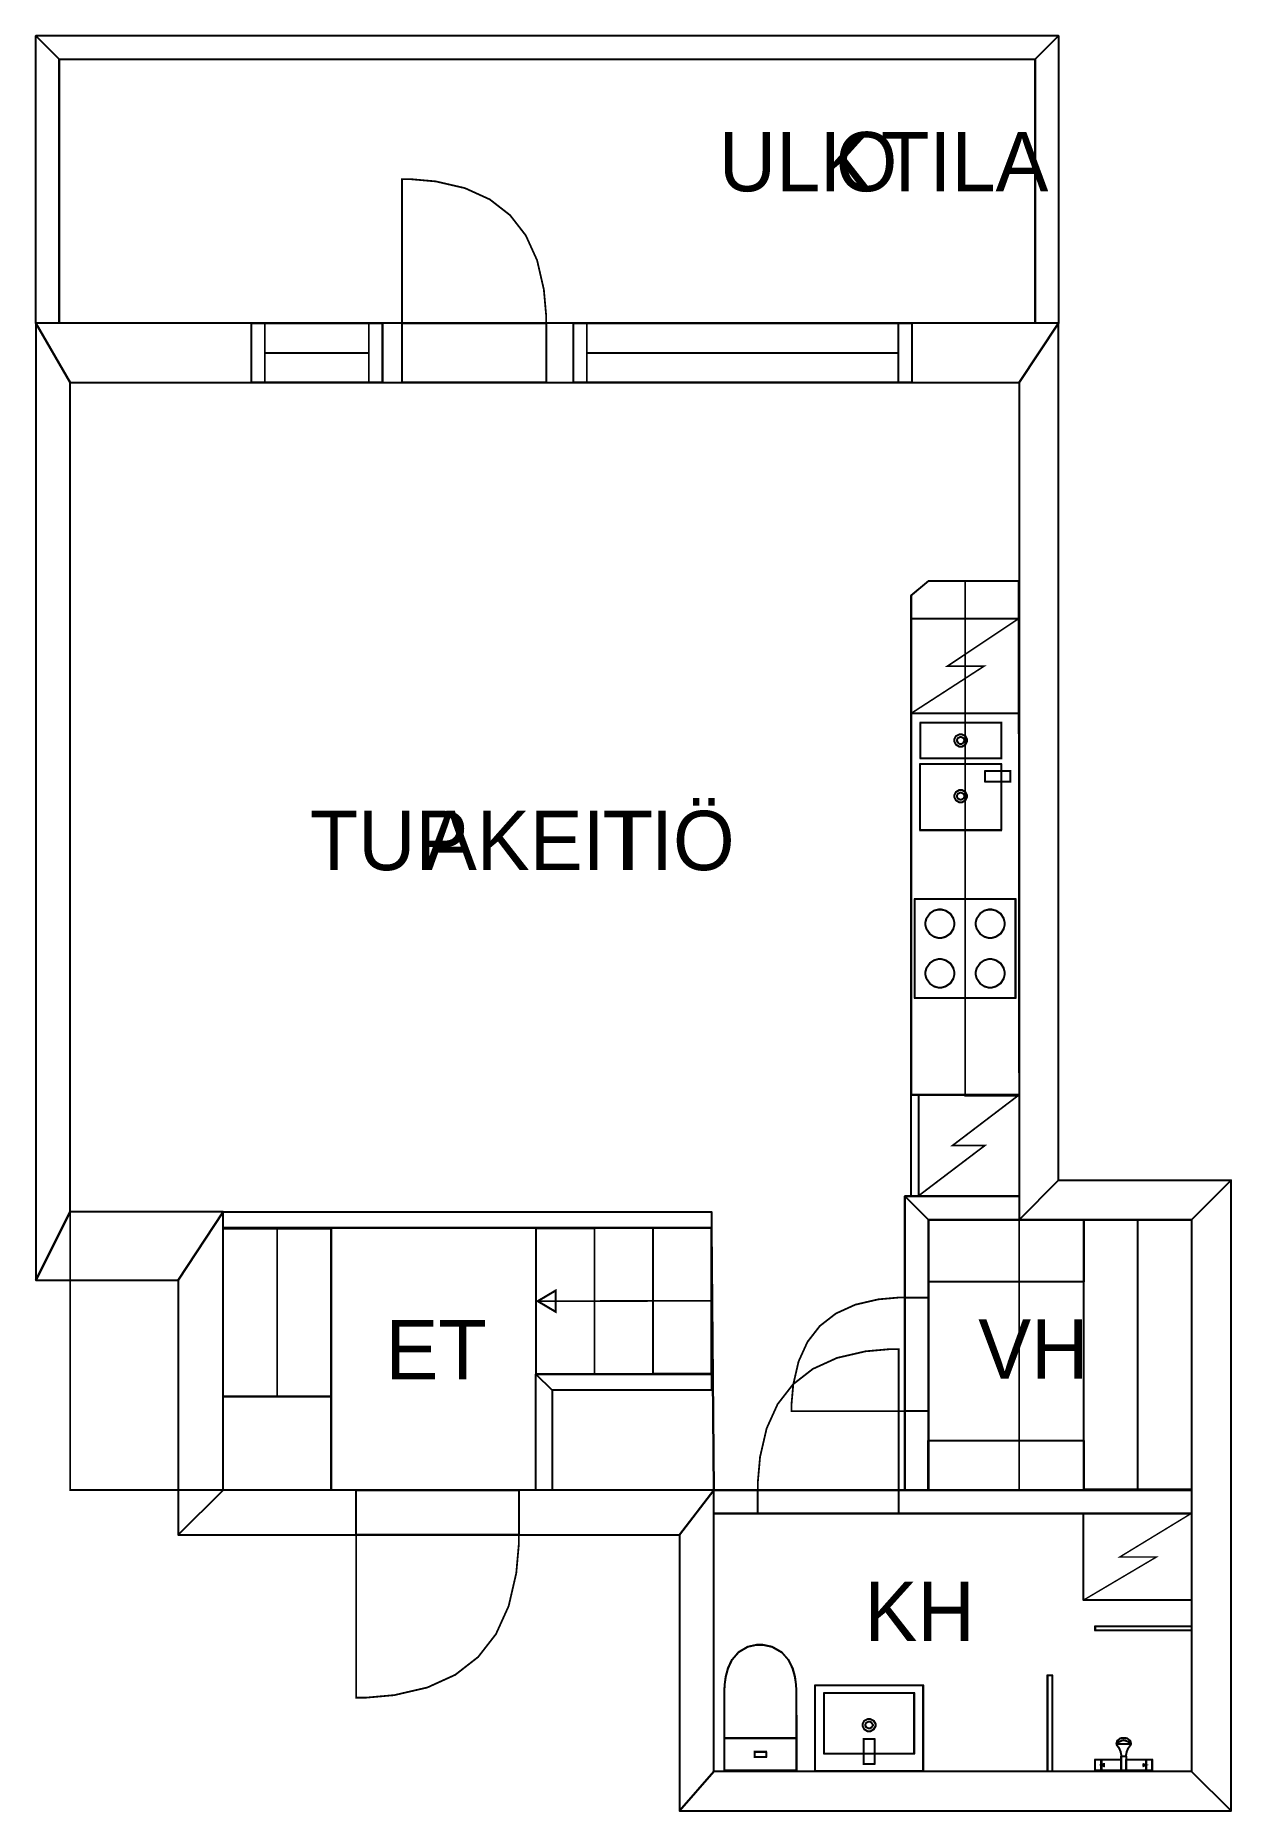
# Model space of a CAD drawing. Extents: x 0.3 to 7.3, y 0 to 10.3.
import ezdxf

# ---------------------------------------------------------------- set-up
doc = ezdxf.new("R2010")
doc.units = 0
doc.layers.get('0').update_dxf_attribs({"linetype": 'CONTINUOUS'})

msp = doc.modelspace()

# ---------------------------------------------------------------- linework, layer by layer
at = {"color": 0}
for points, const_width in [([(0.462294, 10.1583), (6.12061, 10.1583), (6.25603, 10.2937), (0.326878, 10.2937), (0.462294, 10.1583)], 0.002083), ([(0.326878, 8.62869), (0.326878, 10.2937), (0.462294, 10.1583), (0.462294, 8.62869), (0.326878, 8.62869)], 0.002083), ([(6.25603, 10.2937), (6.25603, 8.62869), (6.12061, 8.62869), (6.12061, 10.1583), (6.25603, 10.2937)], 0.002083), ([(0.462294, 10.1583), (6.12061, 10.1583), (6.12061, 8.62869), (0.462294, 8.62869), (0.462294, 10.1583)], 0.002083), ([(3.28467, 8.62869), (3.28467, 8.67768), (3.2716, 8.82449), (3.23242, 8.99414), (3.16715, 9.13769), (3.07585, 9.25515), (2.95833, 9.34651), (2.81478, 9.41178), (2.64513, 9.45096), (2.49832, 9.46397), (2.44937, 9.46397), (2.44937, 8.62869), (3.28467, 8.62869)], 0.010417), ([(6.25603, 8.62869), (0.326878, 8.62869), (0.524794, 8.28494), (6.02686, 8.28494), (6.25603, 8.62869)], 0.002083), ([(0.326878, 8.62869), (0.326878, 3.08524), (0.524794, 3.48107), (0.524794, 8.28494), (0.326878, 8.62869)], 0.002083), ([(1.57607, 8.62869), (2.33539, 8.62869), (2.33539, 8.28494), (1.57607, 8.28494), (1.57607, 8.62869)], 0.010417), ([(1.57607, 8.62869), (2.33539, 8.62869), (2.33539, 8.28494), (1.57607, 8.28494), (1.57607, 8.62869)], 0.010417), ([(2.44937, 8.62869), (3.28467, 8.62869), (3.28467, 8.28494), (2.44937, 8.28494), (2.44937, 8.62869)], 0.010417), ([(2.44937, 8.62869), (3.28467, 8.62869), (3.28467, 8.28494), (2.44937, 8.28494), (2.44937, 8.62869)], 0.010417), ([(3.44282, 8.62869), (5.40457, 8.62869), (5.40457, 8.28494), (3.44282, 8.28494), (3.44282, 8.62869)], 0.010417), ([(3.44282, 8.62869), (5.40457, 8.62869), (5.40457, 8.28494), (3.44282, 8.28494), (3.44282, 8.62869)], 0.010417), ([(6.25603, 3.66439), (6.25603, 8.62869), (6.02686, 8.28494), (6.02686, 3.43522), (6.25603, 3.66439)], 0.002083), ([(6.02686, 4.15842), (5.40186, 4.15842), (5.40186, 7.05208), (5.50288, 7.13687), (6.02393, 7.13687), (6.02686, 4.15842)], 0.010417), ([(5.71436, 7.13687), (5.71436, 4.15397), (6.02686, 4.15397), (6.02686, 7.13687), (5.71436, 7.13687)], 0.010417), ([(5.40186, 6.91932), (5.40186, 6.36822), (6.02686, 6.36822), (6.02686, 6.91932), (5.40186, 6.91932)], 0.009185), ([(5.45497, 6.31614), (5.45497, 6.10781), (5.92372, 6.10781), (5.92372, 6.31614), (5.45497, 6.31614)], 0.010417), ([(5.68832, 6.17551), (5.68186, 6.17551), (5.66249, 6.18619), (5.65186, 6.20557), (5.65186, 6.21197), (5.65186, 6.21843), (5.66249, 6.23779), (5.68186, 6.24843), (5.68832, 6.24843), (5.69472, 6.24843), (5.71408, 6.23779), (5.72478, 6.21843), (5.72478, 6.21197), (5.72478, 6.20557), (5.71408, 6.18619), (5.69472, 6.17551), (5.68832, 6.17551)], 0.008333), ([(5.68832, 6.19114), (5.68463, 6.19114), (5.67356, 6.19726), (5.66749, 6.20833), (5.66749, 6.21197), (5.66749, 6.21565), (5.67356, 6.22672), (5.68463, 6.23281), (5.68832, 6.23281), (5.69194, 6.23281), (5.70301, 6.22672), (5.70915, 6.21565), (5.70915, 6.21197), (5.70915, 6.20833), (5.70301, 6.19726), (5.69194, 6.19114), (5.68832, 6.19114)], 0.008333), ([(5.45394, 6.07656), (5.45394, 5.69114), (5.92269, 5.69114), (5.92269, 6.07656), (5.45394, 6.07656)], 0.010417), ([(5.82997, 6.03489), (5.82997, 5.97239), (5.97581, 5.97239), (5.97581, 6.03489), (5.82997, 6.03489)], 0.010417), ([(5.68832, 5.8526), (5.68186, 5.8526), (5.66249, 5.86328), (5.65186, 5.88265), (5.65186, 5.88906), (5.65186, 5.89551), (5.66249, 5.91488), (5.68186, 5.92551), (5.68832, 5.92551), (5.69472, 5.92551), (5.71408, 5.91488), (5.72478, 5.89551), (5.72478, 5.88906), (5.72478, 5.88265), (5.71408, 5.86328), (5.69472, 5.8526), (5.68832, 5.8526)], 0.008333), ([(5.68832, 5.86822), (5.68463, 5.86822), (5.67356, 5.87435), (5.66749, 5.88542), (5.66749, 5.88906), (5.66749, 5.89274), (5.67356, 5.90381), (5.68463, 5.90989), (5.68832, 5.90989), (5.69194, 5.90989), (5.70301, 5.90381), (5.70915, 5.89274), (5.70915, 5.88906), (5.70915, 5.88542), (5.70301, 5.87435), (5.69194, 5.86822), (5.68832, 5.86822)], 0.008333), ([(5.42193, 5.29346), (5.42193, 4.71858), (6.00526, 4.71858), (6.00526, 5.29346), (5.42193, 5.29346)], 0.010417), ([(5.56776, 5.06662), (5.55963, 5.06662), (5.53526, 5.07319), (5.50879, 5.09104), (5.49094, 5.11757), (5.48443, 5.14187), (5.48443, 5.14996), (5.48443, 5.1581), (5.49094, 5.1824), (5.50879, 5.20888), (5.53526, 5.22678), (5.55963, 5.23329), (5.56776, 5.23329), (5.57585, 5.23329), (5.60015, 5.22678), (5.62668, 5.20888), (5.64453, 5.1824), (5.6511, 5.1581), (5.6511, 5.14996), (5.6511, 5.14187), (5.64453, 5.11757), (5.62668, 5.09104), (5.60015, 5.07319), (5.57585, 5.06662), (5.56776, 5.06662)], 0.010417), ([(5.85943, 5.06662), (5.85129, 5.06662), (5.82693, 5.07319), (5.80046, 5.09104), (5.78261, 5.11757), (5.7761, 5.14187), (5.7761, 5.14996), (5.7761, 5.1581), (5.78261, 5.1824), (5.80046, 5.20888), (5.82693, 5.22678), (5.85129, 5.23329), (5.85943, 5.23329), (5.86751, 5.23329), (5.89182, 5.22678), (5.91835, 5.20888), (5.93619, 5.1824), (5.94276, 5.1581), (5.94276, 5.14996), (5.94276, 5.14187), (5.93619, 5.11757), (5.91835, 5.09104), (5.89182, 5.07319), (5.86751, 5.06662), (5.85943, 5.06662)], 0.010417), ([(5.56776, 4.77903), (5.55963, 4.77903), (5.53526, 4.7856), (5.50879, 4.80344), (5.49094, 4.82997), (5.48443, 4.85428), (5.48443, 4.86236), (5.48443, 4.8705), (5.49094, 4.89481), (5.50879, 4.92128), (5.53526, 4.93918), (5.55963, 4.94569), (5.56776, 4.94569), (5.57585, 4.94569), (5.60015, 4.93918), (5.62668, 4.92128), (5.64453, 4.89481), (5.6511, 4.8705), (5.6511, 4.86236), (5.6511, 4.85428), (5.64453, 4.82997), (5.62668, 4.80344), (5.60015, 4.7856), (5.57585, 4.77903), (5.56776, 4.77903)], 0.010417), ([(5.85943, 4.77903), (5.85129, 4.77903), (5.82693, 4.7856), (5.80046, 4.80344), (5.78261, 4.82997), (5.7761, 4.85428), (5.7761, 4.86236), (5.7761, 4.8705), (5.78261, 4.89481), (5.80046, 4.92128), (5.82693, 4.93918), (5.85129, 4.94569), (5.85943, 4.94569), (5.86751, 4.94569), (5.89182, 4.93918), (5.91835, 4.92128), (5.93619, 4.89481), (5.94276, 4.8705), (5.94276, 4.86236), (5.94276, 4.85428), (5.93619, 4.82997), (5.91835, 4.80344), (5.89182, 4.7856), (5.86751, 4.77903), (5.85943, 4.77903)], 0.010417), ([(5.40186, 4.15842), (5.40186, 3.57064), (6.02686, 3.57064), (6.02686, 4.15842), (5.40186, 4.15842)], 0.009797), ([(5.40186, 4.15842), (5.40186, 3.57064), (5.44353, 3.57064), (5.44353, 4.15842), (5.40186, 4.15842)], 0.009797), ([(7.02669, 3.43522), (6.02686, 3.43522), (6.25603, 3.66439), (7.25586, 3.66439), (7.02669, 3.43522)], 0.002083), ([(7.25586, 0.009115), (7.25586, 3.66439), (7.02669, 3.43522), (7.02669, 0.238282), (7.25586, 0.009115)], 0.002083), ([(6.02686, 3.43522), (5.50082, 3.43522), (5.3654, 3.57064), (6.02686, 3.57064), (6.02686, 3.43522)], 0.002083), ([(5.50082, 3.43522), (5.50082, 1.86897), (5.3654, 1.86897), (5.3654, 3.57064), (5.50082, 3.43522)], 0.002083), ([(0.326878, 3.08524), (1.15218, 3.08524), (1.4126, 3.48107), (0.524794, 3.48107), (0.326878, 3.08524)], 0.002083), ([(1.15218, 3.08524), (1.15218, 1.60856), (1.4126, 1.86897), (1.4126, 3.48107), (1.15218, 3.08524)], 0.002083), ([(1.4126, 3.48107), (4.24425, 3.48107), (4.24425, 3.38732), (1.4126, 3.38732), (1.4126, 3.48107)], 0.002083), ([(5.50082, 3.43522), (6.40267, 3.43522), (6.40267, 3.07465), (5.50082, 3.07465), (5.50082, 3.43522)], 0.010417), ([(6.40164, 3.43522), (6.40164, 1.87115), (7.02664, 1.87115), (7.02664, 3.43522), (6.40164, 3.43522)], 0.010417), ([(1.4126, 3.3845), (1.4126, 2.41135), (2.0376, 2.41135), (2.0376, 3.3845), (1.4126, 3.3845)], 0.010417), ([(4.24425, 3.38732), (3.22592, 3.3845), (3.22592, 2.54075), (4.24425, 2.54357), (4.24425, 3.38732)], 0.010417), ([(5.3654, 2.98389), (5.32682, 2.98389), (5.2111, 2.97364), (5.07742, 2.94276), (4.96436, 2.89139), (4.87181, 2.81939), (4.79981, 2.72683), (4.74843, 2.61372), (4.71756, 2.48004), (4.70731, 2.36431), (4.70731, 2.32574), (5.3654, 2.32574), (5.3654, 2.98389)], 0.010417), ([(5.3654, 2.98389), (5.50082, 2.98389), (5.50082, 2.32574), (5.3654, 2.32574), (5.3654, 2.98389)], 0.010417), ([(5.3654, 2.98389), (5.50082, 2.98389), (5.50082, 2.32574), (5.3654, 2.32574), (5.3654, 2.98389)], 0.010417), ([(4.51232, 1.86897), (4.51232, 1.91683), (4.52507, 2.06033), (4.56332, 2.22618), (4.62706, 2.36649), (4.71636, 2.48128), (4.83117, 2.57058), (4.97146, 2.63433), (5.13732, 2.67258), (5.28082, 2.68533), (5.32867, 2.68533), (5.32867, 1.86897), (4.51232, 1.86897)], 0.010417), ([(4.24425, 2.447), (3.31967, 2.447), (3.22592, 2.54075), (4.24425, 2.54075), (4.24425, 2.447)], 0.002083), ([(3.31967, 2.447), (3.31967, 1.86897), (3.22592, 1.86897), (3.22592, 2.54075), (3.31967, 2.447)], 0.002083), ([(1.4126, 2.4114), (1.4126, 1.86897), (2.0376, 1.86897), (2.0376, 2.4114), (1.4126, 2.4114)], 0.010417), ([(5.49978, 2.15576), (6.40164, 2.15576), (6.40164, 1.86897), (5.49978, 1.86897), (5.49978, 2.15576)], 0.010417), ([(1.15218, 1.60856), (4.05886, 1.60856), (4.25678, 1.86897), (1.4126, 1.86897), (1.15218, 1.60856)], 0.002083), ([(2.18354, 1.86897), (3.12646, 1.86897), (3.12646, 1.60856), (2.18354, 1.60856), (2.18354, 1.86897)], 0.010417), ([(2.18354, 1.86897), (3.12646, 1.86897), (3.12646, 1.60856), (2.18354, 1.60856), (2.18354, 1.86897)], 0.010417), ([(4.05886, 1.60856), (4.05886, 0.009115), (4.25678, 0.238282), (4.25678, 1.86897), (4.05886, 1.60856)], 0.002083), ([(4.25678, 1.86897), (7.02669, 1.86897), (7.02669, 1.73356), (4.25678, 1.73356), (4.25678, 1.86897)], 0.002083), ([(4.51232, 1.86897), (5.32867, 1.86897), (5.32867, 1.73356), (4.51232, 1.73356), (4.51232, 1.86897)], 0.010417), ([(4.51232, 1.86897), (5.32867, 1.86897), (5.32867, 1.73356), (4.51232, 1.73356), (4.51232, 1.86897)], 0.010417), ([(6.40067, 1.73356), (6.40067, 1.23025), (7.02567, 1.23025), (7.02567, 1.73356), (6.40067, 1.73356)], 0.008389), ([(3.12646, 1.60856), (3.12646, 1.55333), (3.11171, 1.38759), (3.06749, 1.19607), (2.99388, 1.03402), (2.89074, 0.901421), (2.75814, 0.798286), (2.59603, 0.72461), (2.40451, 0.680393), (2.23876, 0.665636), (2.18354, 0.665636), (2.18354, 1.60856), (3.12646, 1.60856)], 0.010417), ([(6.46875, 1.0804), (6.46875, 1.05436), (7.02664, 1.05436), (7.02664, 1.0804), (6.46875, 1.0804)], 0.010417), ([(6.46875, 1.0804), (6.46875, 1.05436), (7.02664, 1.05436), (7.02664, 1.0804), (6.46875, 1.0804)], 0.010417), ([(4.31907, 0.699056), (4.31907, 0.699056), (4.31896, 0.710829), (4.32058, 0.741808), (4.32671, 0.785644), (4.34011, 0.835829), (4.36367, 0.886068), (4.40012, 0.929904), (4.45231, 0.960883), (4.50537, 0.972601), (4.52306, 0.972601), (4.54135, 0.972601), (4.59619, 0.960883), (4.65022, 0.929904), (4.68804, 0.886068), (4.71251, 0.835829), (4.72651, 0.785644), (4.73292, 0.741808), (4.73465, 0.710829), (4.7346, 0.699056), (4.7346, 0.699056), (4.73562, 0.430718), (4.31907, 0.430718), (4.31907, 0.699056)], 0.010417), ([(4.84483, 0.738336), (5.46983, 0.738336), (5.46983, 0.23904), (4.84483, 0.23904), (4.84483, 0.738336)], 0.010417), ([(6.19254, 0.796115), (6.21858, 0.796115), (6.21858, 0.238226), (6.19254, 0.238226), (6.19254, 0.796115)], 0.010417), ([(6.19254, 0.796115), (6.21858, 0.796115), (6.21858, 0.238226), (6.19254, 0.238226), (6.19254, 0.796115)], 0.010417), ([(4.89692, 0.694228), (5.41775, 0.694228), (5.41775, 0.340061), (4.89692, 0.340061), (4.89692, 0.694228)], 0.010417), ([(5.12088, 0.506999), (5.12088, 0.513456), (5.13151, 0.532824), (5.15088, 0.543457), (5.15733, 0.543457), (5.16374, 0.543457), (5.18311, 0.532824), (5.19379, 0.513456), (5.19379, 0.506999), (5.19379, 0.500597), (5.18311, 0.481228), (5.16374, 0.47054), (5.15733, 0.47054), (5.15088, 0.47054), (5.13151, 0.481228), (5.12088, 0.500597), (5.12088, 0.506999)], 0.008333), ([(5.1365, 0.506999), (5.1365, 0.510688), (5.14258, 0.521756), (5.15365, 0.527832), (5.15733, 0.527832), (5.16097, 0.527832), (5.17204, 0.521756), (5.17817, 0.510688), (5.17817, 0.506999), (5.17817, 0.503364), (5.17204, 0.492296), (5.16097, 0.486165), (5.15733, 0.486165), (5.15365, 0.486165), (5.14258, 0.492296), (5.1365, 0.503364), (5.1365, 0.506999)], 0.008333), ([(4.31907, 0.430718), (4.73557, 0.430718), (4.73557, 0.243435), (4.31907, 0.243435), (4.31907, 0.430718)], 0.010417), ([(5.12608, 0.426432), (5.18858, 0.426432), (5.18858, 0.280599), (5.12608, 0.280599), (5.12608, 0.426432)], 0.010417), ([(4.49419, 0.352865), (4.56044, 0.352865), (4.56044, 0.321289), (4.49419, 0.321289), (4.49419, 0.352865)], 0.010417), ([(6.46843, 0.306967), (6.50385, 0.306967), (6.50385, 0.243435), (6.46843, 0.243435), (6.46843, 0.306967)], 0.010417), ([(6.50282, 0.306967), (6.61947, 0.306967), (6.61947, 0.243435), (6.50282, 0.243435), (6.50282, 0.306967)], 0.010417), ([(6.64763, 0.243435), (6.61947, 0.243435), (6.61947, 0.326768), (6.62646, 0.326768), (6.64231, 0.326768), (6.64763, 0.326768), (6.64763, 0.305935), (6.64763, 0.25906), (6.64763, 0.243435)], 0.010417), ([(6.64763, 0.306967), (6.76426, 0.306967), (6.76426, 0.243435), (6.64763, 0.243435), (6.64763, 0.306967)], 0.010417), ([(6.76426, 0.306967), (6.79758, 0.306967), (6.79758, 0.243435), (6.76426, 0.243435), (6.76426, 0.306967)], 0.010417), ([(4.05886, 0.009115), (7.25586, 0.009115), (7.02669, 0.238282), (4.25678, 0.238282), (4.05886, 0.009115)], 0.002083), ([(6.50385, 0.275717), (6.50706, 0.274522), (6.51671, 0.270671), (6.51947, 0.269476), (6.51947, 0.269476), (6.51947, 0.270942), (6.51947, 0.275228), (6.51947, 0.279514), (6.51947, 0.280925), (6.51947, 0.280925), (6.51708, 0.280274), (6.50711, 0.27691), (6.50385, 0.275717)], 0.010417), ([(6.76426, 0.275717), (6.76101, 0.274522), (6.75136, 0.270671), (6.74864, 0.269476), (6.74864, 0.269476), (6.74864, 0.270942), (6.74864, 0.275228), (6.74864, 0.279514), (6.74864, 0.280925), (6.74864, 0.280925), (6.75097, 0.280274), (6.76096, 0.27691), (6.76426, 0.275717)], 0.010417)]:
    msp.add_lwpolyline(points, close=True, dxfattribs=dict(at, const_width=const_width))
at = {"color": 7}
for points in [[(0.326878, 8.62869), (0.326878, 10.2937), (0.462294, 10.1583), (0.462294, 8.62869), (0.326878, 8.62869)], [(0.462294, 10.1583), (6.12061, 10.1583), (6.25603, 10.2937), (0.326878, 10.2937), (0.462294, 10.1583)], [(6.25603, 10.2937), (6.25603, 8.62869), (6.12061, 8.62869), (6.12061, 10.1583), (6.25603, 10.2937)], [(0.462294, 10.1583), (6.12061, 10.1583), (6.12061, 8.62869), (0.462294, 8.62869), (0.462294, 10.1583)], [(1.57607, 8.62869), (2.33539, 8.62869), (2.33539, 8.28494), (1.57607, 8.28494), (1.57607, 8.62869)], [(1.57607, 8.62869), (2.33539, 8.62869), (2.33539, 8.28494), (1.57607, 8.28494), (1.57607, 8.62869)], [(2.44937, 8.62869), (3.28467, 8.62869), (3.28467, 8.28494), (2.44937, 8.28494), (2.44937, 8.62869)], [(2.44937, 8.62869), (3.28467, 8.62869), (3.28467, 8.28494), (2.44937, 8.28494), (2.44937, 8.62869)], [(3.44282, 8.62869), (5.40457, 8.62869), (5.40457, 8.28494), (3.44282, 8.28494), (3.44282, 8.62869)], [(3.44282, 8.62869), (5.40457, 8.62869), (5.40457, 8.28494), (3.44282, 8.28494), (3.44282, 8.62869)], [(6.02686, 3.57064), (5.3654, 3.57064), (5.3654, 1.86897), (4.25771, 1.86897), (4.24425, 3.38732), (1.4126, 3.38732), (1.4126, 3.48107), (0.524794, 3.48107), (0.524794, 8.28494), (6.02686, 8.28494), (6.02686, 3.57064)], [(6.02686, 4.15842), (5.40186, 4.15842), (5.40186, 7.05208), (5.50288, 7.13687), (6.02393, 7.13687), (6.02686, 4.15842)], [(5.40186, 6.91932), (6.02686, 6.91932), (6.02686, 6.36822), (5.40186, 6.36822), (5.40186, 6.91932)], [(5.45497, 6.31614), (5.92372, 6.31614), (5.92372, 6.10781), (5.45497, 6.10781), (5.45497, 6.31614)], [(5.68832, 6.17551), (5.68186, 6.17551), (5.66249, 6.18619), (5.65186, 6.20557), (5.65186, 6.21197), (5.65186, 6.21843), (5.66249, 6.23779), (5.68186, 6.24843), (5.68832, 6.24843), (5.69472, 6.24843), (5.71408, 6.23779), (5.72478, 6.21843), (5.72478, 6.21197), (5.72478, 6.20557), (5.71408, 6.18619), (5.69472, 6.17551), (5.68832, 6.17551)], [(5.68832, 6.19114), (5.68463, 6.19114), (5.67356, 6.19726), (5.66749, 6.20833), (5.66749, 6.21197), (5.66749, 6.21565), (5.67356, 6.22672), (5.68463, 6.23281), (5.68832, 6.23281), (5.69194, 6.23281), (5.70301, 6.22672), (5.70915, 6.21565), (5.70915, 6.21197), (5.70915, 6.20833), (5.70301, 6.19726), (5.69194, 6.19114), (5.68832, 6.19114)], [(5.45394, 6.07656), (5.92269, 6.07656), (5.92269, 5.69114), (5.45394, 5.69114), (5.45394, 6.07656)], [(5.82997, 6.03489), (5.97581, 6.03489), (5.97581, 5.97239), (5.82997, 5.97239), (5.82997, 6.03489)], [(5.68832, 5.8526), (5.68186, 5.8526), (5.66249, 5.86328), (5.65186, 5.88265), (5.65186, 5.88906), (5.65186, 5.89551), (5.66249, 5.91488), (5.68186, 5.92551), (5.68832, 5.92551), (5.69472, 5.92551), (5.71408, 5.91488), (5.72478, 5.89551), (5.72478, 5.88906), (5.72478, 5.88265), (5.71408, 5.86328), (5.69472, 5.8526), (5.68832, 5.8526)], [(5.68832, 5.86822), (5.68463, 5.86822), (5.67356, 5.87435), (5.66749, 5.88542), (5.66749, 5.88906), (5.66749, 5.89274), (5.67356, 5.90381), (5.68463, 5.90989), (5.68832, 5.90989), (5.69194, 5.90989), (5.70301, 5.90381), (5.70915, 5.89274), (5.70915, 5.88906), (5.70915, 5.88542), (5.70301, 5.87435), (5.69194, 5.86822), (5.68832, 5.86822)], [(5.42193, 5.29346), (6.00526, 5.29346), (6.00526, 4.71858), (5.42193, 4.71858), (5.42193, 5.29346)], [(5.56776, 5.06662), (5.55963, 5.06662), (5.53526, 5.07319), (5.50879, 5.09104), (5.49094, 5.11757), (5.48443, 5.14187), (5.48443, 5.14996), (5.48443, 5.1581), (5.49094, 5.1824), (5.50879, 5.20888), (5.53526, 5.22678), (5.55963, 5.23329), (5.56776, 5.23329), (5.57585, 5.23329), (5.60015, 5.22678), (5.62668, 5.20888), (5.64453, 5.1824), (5.6511, 5.1581), (5.6511, 5.14996), (5.6511, 5.14187), (5.64453, 5.11757), (5.62668, 5.09104), (5.60015, 5.07319), (5.57585, 5.06662), (5.56776, 5.06662)], [(5.85943, 5.06662), (5.85129, 5.06662), (5.82693, 5.07319), (5.80046, 5.09104), (5.78261, 5.11757), (5.7761, 5.14187), (5.7761, 5.14996), (5.7761, 5.1581), (5.78261, 5.1824), (5.80046, 5.20888), (5.82693, 5.22678), (5.85129, 5.23329), (5.85943, 5.23329), (5.86751, 5.23329), (5.89182, 5.22678), (5.91835, 5.20888), (5.93619, 5.1824), (5.94276, 5.1581), (5.94276, 5.14996), (5.94276, 5.14187), (5.93619, 5.11757), (5.91835, 5.09104), (5.89182, 5.07319), (5.86751, 5.06662), (5.85943, 5.06662)], [(5.56776, 4.77903), (5.55963, 4.77903), (5.53526, 4.7856), (5.50879, 4.80344), (5.49094, 4.82997), (5.48443, 4.85428), (5.48443, 4.86236), (5.48443, 4.8705), (5.49094, 4.89481), (5.50879, 4.92128), (5.53526, 4.93918), (5.55963, 4.94569), (5.56776, 4.94569), (5.57585, 4.94569), (5.60015, 4.93918), (5.62668, 4.92128), (5.64453, 4.89481), (5.6511, 4.8705), (5.6511, 4.86236), (5.6511, 4.85428), (5.64453, 4.82997), (5.62668, 4.80344), (5.60015, 4.7856), (5.57585, 4.77903), (5.56776, 4.77903)], [(5.85943, 4.77903), (5.85129, 4.77903), (5.82693, 4.7856), (5.80046, 4.80344), (5.78261, 4.82997), (5.7761, 4.85428), (5.7761, 4.86236), (5.7761, 4.8705), (5.78261, 4.89481), (5.80046, 4.92128), (5.82693, 4.93918), (5.85129, 4.94569), (5.85943, 4.94569), (5.86751, 4.94569), (5.89182, 4.93918), (5.91835, 4.92128), (5.93619, 4.89481), (5.94276, 4.8705), (5.94276, 4.86236), (5.94276, 4.85428), (5.93619, 4.82997), (5.91835, 4.80344), (5.89182, 4.7856), (5.86751, 4.77903), (5.85943, 4.77903)], [(5.40186, 4.15842), (6.02686, 4.15842), (6.02686, 3.57064), (5.40186, 3.57064), (5.40186, 4.15842)], [(5.40186, 4.15842), (5.44353, 4.15842), (5.44353, 3.57064), (5.40186, 3.57064), (5.40186, 4.15842)], [(1.4126, 3.48107), (4.24425, 3.48107), (4.24425, 3.38732), (1.4126, 3.38732), (1.4126, 3.48107)], [(5.50082, 3.43522), (7.02669, 3.43522), (7.02669, 1.86897), (5.50082, 1.86897), (5.50082, 3.43522)], [(5.50082, 3.43522), (6.40267, 3.43522), (6.40267, 3.07465), (5.50082, 3.07465), (5.50082, 3.43522)], [(6.40164, 3.43522), (7.02664, 3.43522), (7.02664, 1.87115), (6.40164, 1.87115), (6.40164, 3.43522)], [(4.25771, 1.86897), (1.4126, 1.86897), (1.4126, 3.38732), (4.24425, 3.38732), (4.25771, 1.86897)], [(1.4126, 3.3845), (2.0376, 3.3845), (2.0376, 2.41135), (1.4126, 2.41135), (1.4126, 3.3845)], [(4.24425, 3.38732), (3.22592, 3.3845), (3.22592, 2.54075), (4.24425, 2.54357), (4.24425, 3.38732)], [(5.3654, 2.98389), (5.50082, 2.98389), (5.50082, 2.32574), (5.3654, 2.32574), (5.3654, 2.98389)], [(5.3654, 2.98389), (5.50082, 2.98389), (5.50082, 2.32574), (5.3654, 2.32574), (5.3654, 2.98389)], [(4.24425, 2.447), (3.31967, 2.447), (3.22592, 2.54075), (4.24425, 2.54075), (4.24425, 2.447)], [(3.31967, 2.447), (3.31967, 1.86897), (3.22592, 1.86897), (3.22592, 2.54075), (3.31967, 2.447)], [(1.4126, 2.4114), (2.0376, 2.4114), (2.0376, 1.86897), (1.4126, 1.86897), (1.4126, 2.4114)], [(5.49978, 2.15576), (6.40164, 2.15576), (6.40164, 1.86897), (5.49978, 1.86897), (5.49978, 2.15576)], [(2.18354, 1.86897), (3.12646, 1.86897), (3.12646, 1.60856), (2.18354, 1.60856), (2.18354, 1.86897)], [(2.18354, 1.86897), (3.12646, 1.86897), (3.12646, 1.60856), (2.18354, 1.60856), (2.18354, 1.86897)], [(4.51232, 1.86897), (5.32867, 1.86897), (5.32867, 1.73356), (4.51232, 1.73356), (4.51232, 1.86897)], [(4.51232, 1.86897), (5.32867, 1.86897), (5.32867, 1.73356), (4.51232, 1.73356), (4.51232, 1.86897)], [(4.25678, 1.73356), (7.02669, 1.73356), (7.02669, 0.238282), (4.25678, 0.238282), (4.25678, 1.73356)], [(6.40067, 1.73356), (7.02567, 1.73356), (7.02567, 1.23025), (6.40067, 1.23025), (6.40067, 1.73356)], [(6.46875, 1.0804), (7.02664, 1.0804), (7.02664, 1.05436), (6.46875, 1.05436), (6.46875, 1.0804)], [(6.46875, 1.0804), (7.02664, 1.0804), (7.02664, 1.05436), (6.46875, 1.05436), (6.46875, 1.0804)], [(4.31907, 0.699056), (4.31907, 0.699056), (4.31896, 0.710829), (4.32058, 0.741808), (4.32671, 0.785644), (4.34011, 0.835829), (4.36367, 0.886068), (4.40012, 0.929904), (4.45231, 0.960883), (4.50537, 0.972601), (4.52306, 0.972601), (4.54135, 0.972601), (4.59619, 0.960883), (4.65022, 0.929904), (4.68804, 0.886068), (4.71251, 0.835829), (4.72651, 0.785644), (4.73292, 0.741808), (4.73465, 0.710829), (4.7346, 0.699056), (4.7346, 0.699056), (4.73562, 0.430718), (4.31907, 0.430718), (4.31907, 0.699056)], [(4.84483, 0.738336), (5.46983, 0.738336), (5.46983, 0.23904), (4.84483, 0.23904), (4.84483, 0.738336)], [(6.19254, 0.796115), (6.21858, 0.796115), (6.21858, 0.238226), (6.19254, 0.238226), (6.19254, 0.796115)], [(6.19254, 0.796115), (6.21858, 0.796115), (6.21858, 0.238226), (6.19254, 0.238226), (6.19254, 0.796115)], [(4.89692, 0.694228), (5.41775, 0.694228), (5.41775, 0.340061), (4.89692, 0.340061), (4.89692, 0.694228)], [(5.12088, 0.506999), (5.12088, 0.513456), (5.13151, 0.532824), (5.15088, 0.543457), (5.15733, 0.543457), (5.16374, 0.543457), (5.18311, 0.532824), (5.19379, 0.513456), (5.19379, 0.506999), (5.19379, 0.500597), (5.18311, 0.481228), (5.16374, 0.47054), (5.15733, 0.47054), (5.15088, 0.47054), (5.13151, 0.481228), (5.12088, 0.500597), (5.12088, 0.506999)], [(5.1365, 0.506999), (5.1365, 0.510688), (5.14258, 0.521756), (5.15365, 0.527832), (5.15733, 0.527832), (5.16097, 0.527832), (5.17204, 0.521756), (5.17817, 0.510688), (5.17817, 0.506999), (5.17817, 0.503364), (5.17204, 0.492296), (5.16097, 0.486165), (5.15733, 0.486165), (5.15365, 0.486165), (5.14258, 0.492296), (5.1365, 0.503364), (5.1365, 0.506999)], [(4.31907, 0.430718), (4.73557, 0.430718), (4.73557, 0.243435), (4.31907, 0.243435), (4.31907, 0.430718)], [(5.12608, 0.426432), (5.18858, 0.426432), (5.18858, 0.280599), (5.12608, 0.280599), (5.12608, 0.426432)], [(6.64763, 0.326768), (6.64763, 0.333117), (6.65121, 0.352051), (6.66114, 0.374457), (6.66428, 0.378851), (6.66531, 0.380425), (6.67546, 0.395019), (6.67572, 0.396539), (6.67622, 0.399414), (6.67204, 0.416015), (6.65539, 0.428874), (6.64968, 0.429904), (6.64839, 0.430176), (6.63683, 0.430935), (6.63303, 0.430935), (6.63406, 0.430935), (6.62989, 0.430935), (6.61871, 0.430176), (6.6174, 0.429904), (6.61165, 0.428874), (6.59494, 0.416015), (6.59082, 0.399414), (6.59136, 0.396539), (6.59158, 0.395019), (6.60172, 0.380425), (6.60281, 0.378851), (6.6059, 0.374457), (6.61578, 0.352051), (6.61947, 0.333117), (6.61947, 0.326768)], [(6.67572, 0.397624), (6.67546, 0.398167), (6.66363, 0.408311), (6.63986, 0.417372), (6.632, 0.417372), (6.62571, 0.417156), (6.60303, 0.407932), (6.59185, 0.398167), (6.59136, 0.397624)], [(4.49419, 0.352865), (4.56044, 0.352865), (4.56044, 0.321289), (4.49419, 0.321289), (4.49419, 0.352865)], [(6.64763, 0.243435), (6.61947, 0.243435), (6.61947, 0.326768), (6.62646, 0.326768), (6.64231, 0.326768), (6.64763, 0.326768), (6.64763, 0.305935), (6.64763, 0.25906), (6.64763, 0.243435)], [(6.46843, 0.306967), (6.50385, 0.306967), (6.50385, 0.243435), (6.46843, 0.243435), (6.46843, 0.306967)], [(6.50282, 0.306967), (6.61947, 0.306967), (6.61947, 0.243435), (6.50282, 0.243435), (6.50282, 0.306967)], [(6.50385, 0.275717), (6.50706, 0.274522), (6.51671, 0.270671), (6.51947, 0.269476), (6.51947, 0.269476), (6.51947, 0.270942), (6.51947, 0.275228), (6.51947, 0.279514), (6.51947, 0.280925), (6.51947, 0.280925), (6.51708, 0.280274), (6.50711, 0.27691), (6.50385, 0.275717)], [(6.64763, 0.306967), (6.76426, 0.306967), (6.76426, 0.243435), (6.64763, 0.243435), (6.64763, 0.306967)], [(6.76426, 0.275717), (6.76101, 0.274522), (6.75136, 0.270671), (6.74864, 0.269476), (6.74864, 0.269476), (6.74864, 0.270942), (6.74864, 0.275228), (6.74864, 0.279514), (6.74864, 0.280925), (6.74864, 0.280925), (6.75097, 0.280274), (6.76096, 0.27691), (6.76426, 0.275717)], [(6.76426, 0.306967), (6.79758, 0.306967), (6.79758, 0.243435), (6.76426, 0.243435), (6.76426, 0.306967)]]:
    msp.add_lwpolyline(points, close=True, dxfattribs=at)
at = {"color": 0}
for points in [[(0.326878, 8.62869), (0.326878, 3.08524), (0.524794, 3.48107), (0.524794, 8.28494), (0.326878, 8.62869)], [(6.25603, 8.62869), (0.326878, 8.62869), (0.524794, 8.28494), (6.02686, 8.28494), (6.25603, 8.62869)], [(6.25603, 3.66439), (6.25603, 8.62869), (6.02686, 8.28494), (6.02686, 3.43522), (6.25603, 3.66439)], [(7.02669, 3.43522), (6.02686, 3.43522), (6.25603, 3.66439), (7.25586, 3.66439), (7.02669, 3.43522)], [(7.25586, 0.009115), (7.25586, 3.66439), (7.02669, 3.43522), (7.02669, 0.238282), (7.25586, 0.009115)], [(6.02686, 3.43522), (5.50082, 3.43522), (5.3654, 3.57064), (6.02686, 3.57064), (6.02686, 3.43522)], [(5.50082, 3.43522), (5.50082, 1.86897), (5.3654, 1.86897), (5.3654, 3.57064), (5.50082, 3.43522)], [(0.326878, 3.08524), (1.15218, 3.08524), (1.4126, 3.48107), (0.524794, 3.48107), (0.326878, 3.08524)], [(1.15218, 3.08524), (1.15218, 1.60856), (1.4126, 1.86897), (1.4126, 3.48107), (1.15218, 3.08524)], [(1.15218, 1.60856), (4.05886, 1.60856), (4.25678, 1.86897), (1.4126, 1.86897), (1.15218, 1.60856)], [(4.05886, 1.60856), (4.05886, 0.009115), (4.25678, 0.238282), (4.25678, 1.86897), (4.05886, 1.60856)], [(4.25678, 1.86897), (7.02669, 1.86897), (7.02669, 1.73356), (4.25678, 1.73356), (4.25678, 1.86897)], [(4.05886, 0.009115), (7.25586, 0.009115), (7.02669, 0.238282), (4.25678, 0.238282), (4.05886, 0.009115)]]:
    msp.add_lwpolyline(points, close=True, dxfattribs=at)
for points, const_width in [([(1.65419, 8.62875), (1.65419, 8.285)], 0.010417), ([(2.25732, 8.62875), (2.25732, 8.285)], 0.010417), ([(3.521, 8.62875), (3.521, 8.285)], 0.010417), ([(5.32644, 8.62875), (5.32644, 8.285)], 0.010417), ([(2.25732, 8.45688), (1.65419, 8.45688)], 0.010417), ([(5.32644, 8.45688), (3.521, 8.45688)], 0.010417), ([(6.02686, 6.91932), (5.61225, 6.64285), (5.82476, 6.64285), (5.40186, 6.36914)], 0.009185), ([(6.02686, 4.15842), (5.64035, 3.86453), (5.82785, 3.86453), (5.44038, 3.57064)], 0.009797), ([(3.22597, 3.3845), (3.22597, 2.54081)], 0.010417), ([(3.56538, 3.38547), (3.56538, 2.54172)], 0.010417), ([(3.90479, 3.38639), (3.90479, 2.54269)], 0.010417), ([(4.24425, 3.38738), (4.24425, 2.54363)], 0.010417), ([(7.02567, 1.73356), (6.61111, 1.48107), (6.82357, 1.48107), (6.40067, 1.23112)], 0.008389), ([(6.64763, 0.326768), (6.64763, 0.333117), (6.65121, 0.352051), (6.66114, 0.374457), (6.66428, 0.378851), (6.66531, 0.380425), (6.67546, 0.395019), (6.67572, 0.396539), (6.67622, 0.399414), (6.67204, 0.416015), (6.65539, 0.428874), (6.64968, 0.429904), (6.64839, 0.430176), (6.63683, 0.430935), (6.63303, 0.430935), (6.63406, 0.430935), (6.62989, 0.430935), (6.61871, 0.430176), (6.6174, 0.429904), (6.61165, 0.428874), (6.59494, 0.416015), (6.59082, 0.399414), (6.59136, 0.396539), (6.59158, 0.395019), (6.60172, 0.380425), (6.60281, 0.378851), (6.6059, 0.374457), (6.61578, 0.352051), (6.61947, 0.333117), (6.61947, 0.326768)], 0.010417), ([(6.67572, 0.397624), (6.67546, 0.398167), (6.66363, 0.408311), (6.63986, 0.417372), (6.632, 0.417372), (6.62571, 0.417156), (6.60303, 0.407932), (6.59185, 0.398167), (6.59136, 0.397624)], 0.010417)]:
    msp.add_lwpolyline(points, dxfattribs=dict(at, const_width=const_width))
at = {"color": 5, "const_width": 0.010417}
msp.add_lwpolyline([(0.524794, 8.28494), (6.02686, 8.28494), (6.02686, 1.86897), (0.524794, 1.86897), (0.524794, 8.28494)], close=True, dxfattribs=at)
at = {"color": 7, "const_width": 0.002083}
for points in [[(6.02686, 3.57064), (5.3654, 3.57064), (5.3654, 1.86897), (4.25771, 1.86897), (4.24425, 3.38732), (1.4126, 3.38732), (1.4126, 3.48107), (0.524794, 3.48107), (0.524794, 8.28494), (6.02686, 8.28494), (6.02686, 3.57064)], [(5.50082, 3.43522), (7.02669, 3.43522), (7.02669, 1.86897), (5.50082, 1.86897), (5.50082, 3.43522)], [(4.25771, 1.86897), (1.4126, 1.86897), (1.4126, 3.38732), (4.24425, 3.38732), (4.25771, 1.86897)], [(4.25678, 1.73356), (7.02669, 1.73356), (7.02669, 0.238282), (4.25678, 0.238282), (4.25678, 1.73356)]]:
    msp.add_lwpolyline(points, close=True, dxfattribs=at)
at = {"color": 253, "const_width": 0.010417}
for points in [[(6.71414, 3.43522), (6.71414, 1.87121)], [(1.7251, 2.41135), (1.7251, 3.3845)]]:
    msp.add_lwpolyline(points, dxfattribs=at)
at = {"color": 254, "const_width": 0.010417}
msp.add_lwpolyline([(3.34071, 2.90044), (3.34033, 3.02544), (3.23633, 2.96268), (3.34071, 2.90044)], close=True, dxfattribs=at)
at = {"color": 254}
msp.add_lwpolyline([(3.34071, 2.90044), (3.34033, 3.02544), (3.23633, 2.96268), (3.34071, 2.90044)], close=True, dxfattribs=at)
at = {"color": 254, "const_width": 0.010417}
msp.add_lwpolyline([(4.24425, 2.96544), (3.22592, 2.96263)], dxfattribs=at)

# ---------------------------------------------------------------- texts
at = {"color": 0}
for s, p in [('ULK', (4.28601, 9.39347)), ('O', (4.96361, 9.39347)), ('TILA', (5.22593, 9.39347)), ('TIÖ', (3.61187, 5.46039)), ('TUP', (1.9146, 5.46039)), ('AKEIT', (2.57697, 5.46039)), ('ET', (2.35342, 2.50972)), ('VH', (5.78992, 2.51433)), ('KH', (5.13078, 0.993799))]:
    msp.add_text(s, height=0.34375, dxfattribs=at).set_placement(p)

doc.saveas('drawing.dxf')
